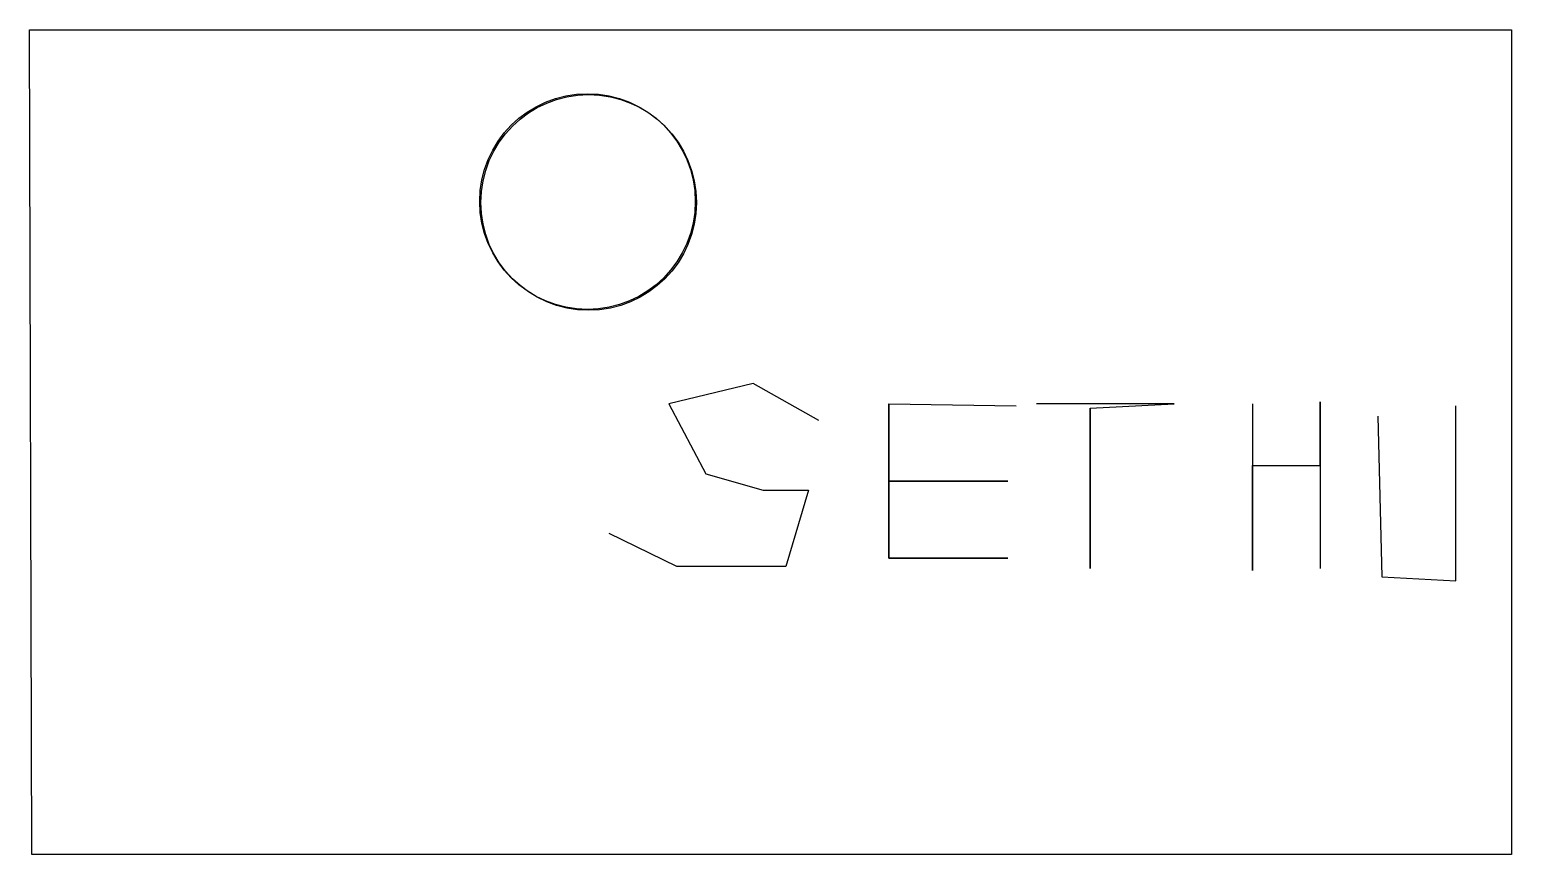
# Model space of a CAD drawing. Header units: millimetres. Extents: x -28 to 241, y 112 to 261.
import ezdxf

# ---------------------------------------------------------------- set-up
doc = ezdxf.new("R2010")
doc.units = ezdxf.units.MM
for name, color, linetype in [('circleLayer', 7, 'Continuous'), ('line Layer', 7, 'Continuous'), ('polyLine', 7, 'Continuous')]:
    doc.layers.add(name, color=color, linetype=linetype)

msp = doc.modelspace()

# ---------------------------------------------------------------- linework, layer by layer
at = {"layer": 'circleLayer'}
for centre in [(73.47, 229.84, 20), (73.68, 229.68)]:
    msp.add_circle(centre, 19.53, dxfattribs=at)
at = {"layer": 'line Layer'}
for p, q in [((-27.61, 260.96), (240.89, 260.96)), ((-27.24, 111.63), (-27.61, 260.96)), ((240.89, 260.96), (240.89, 111.63)), ((240.89, 111.63), (-27.24, 111.63))]:
    msp.add_line(p, q, dxfattribs=at)
at = {"layer": 'polyLine'}
for points in [[(115.39, 190.21), (103.47, 196.91), (88.2, 193.19), (94.91, 180.53), (105.33, 177.55), (113.53, 177.55), (109.43, 163.77), (89.69, 163.77), (77.4, 169.73), (77.4, 169.73)], [(193.96, 193.19), (193.96, 163.02), (193.96, 182.02), (206.25, 182.02), (206.25, 193.56), (206.25, 163.4)], [(128.05, 193.19), (128.05, 165.26), (149.65, 165.26), (128.05, 165.26), (128.05, 179.22), (149.65, 179.22), (128.05, 179.22), (128.05, 193.19), (151.14, 192.82)], [(164.54, 192.44), (164.54, 163.4), (164.54, 192.44), (179.81, 193.19), (161.19, 193.19), (154.86, 193.19)], [(216.68, 190.95), (217.42, 161.91), (230.83, 161.16), (230.83, 192.82)]]:
    msp.add_lwpolyline(points, dxfattribs=at)

doc.saveas('drawing.dxf')
